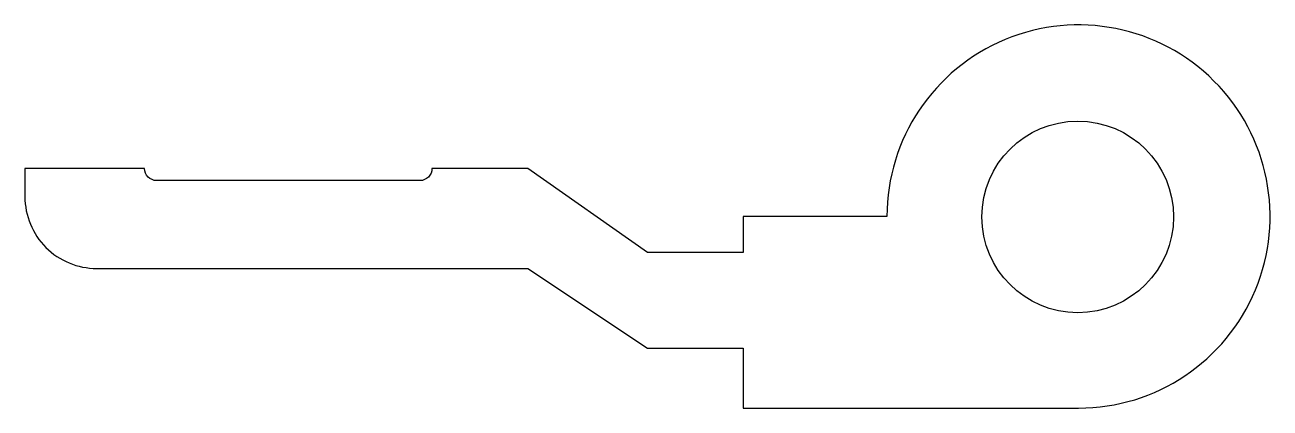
# Model space of a CAD drawing. Extents: x 225.8 to 277.8, y 256 to 272.
import ezdxf

# ---------------------------------------------------------------- set-up
doc = ezdxf.new("R2010")
doc.units = 0
doc.layers.add('ANA', color=220, linetype='CONTINUOUS')

msp = doc.modelspace()

# ---------------------------------------------------------------- linework, layer by layer
at = {"layer": 'ANA', "color": 220}
msp.add_lwpolyline([(225.755, 266.001), (225.755, 264.832, 0.414214), (228.755, 261.832), (246.755, 261.832), (251.755, 258.501), (255.755, 258.501), (255.755, 256.001), (269.755, 256.001, 2.414214), (261.755, 264.001), (255.755, 264.001), (255.755, 262.501), (251.755, 262.501), (246.755, 266.001), (242.755, 266.001, -0.414214), (242.255, 265.501), (231.255, 265.501, -0.414214), (230.755, 266.001)], format="xyb", close=True, dxfattribs=at)
msp.add_circle((269.723, 263.985), 4, dxfattribs=at)

doc.saveas('drawing.dxf')
